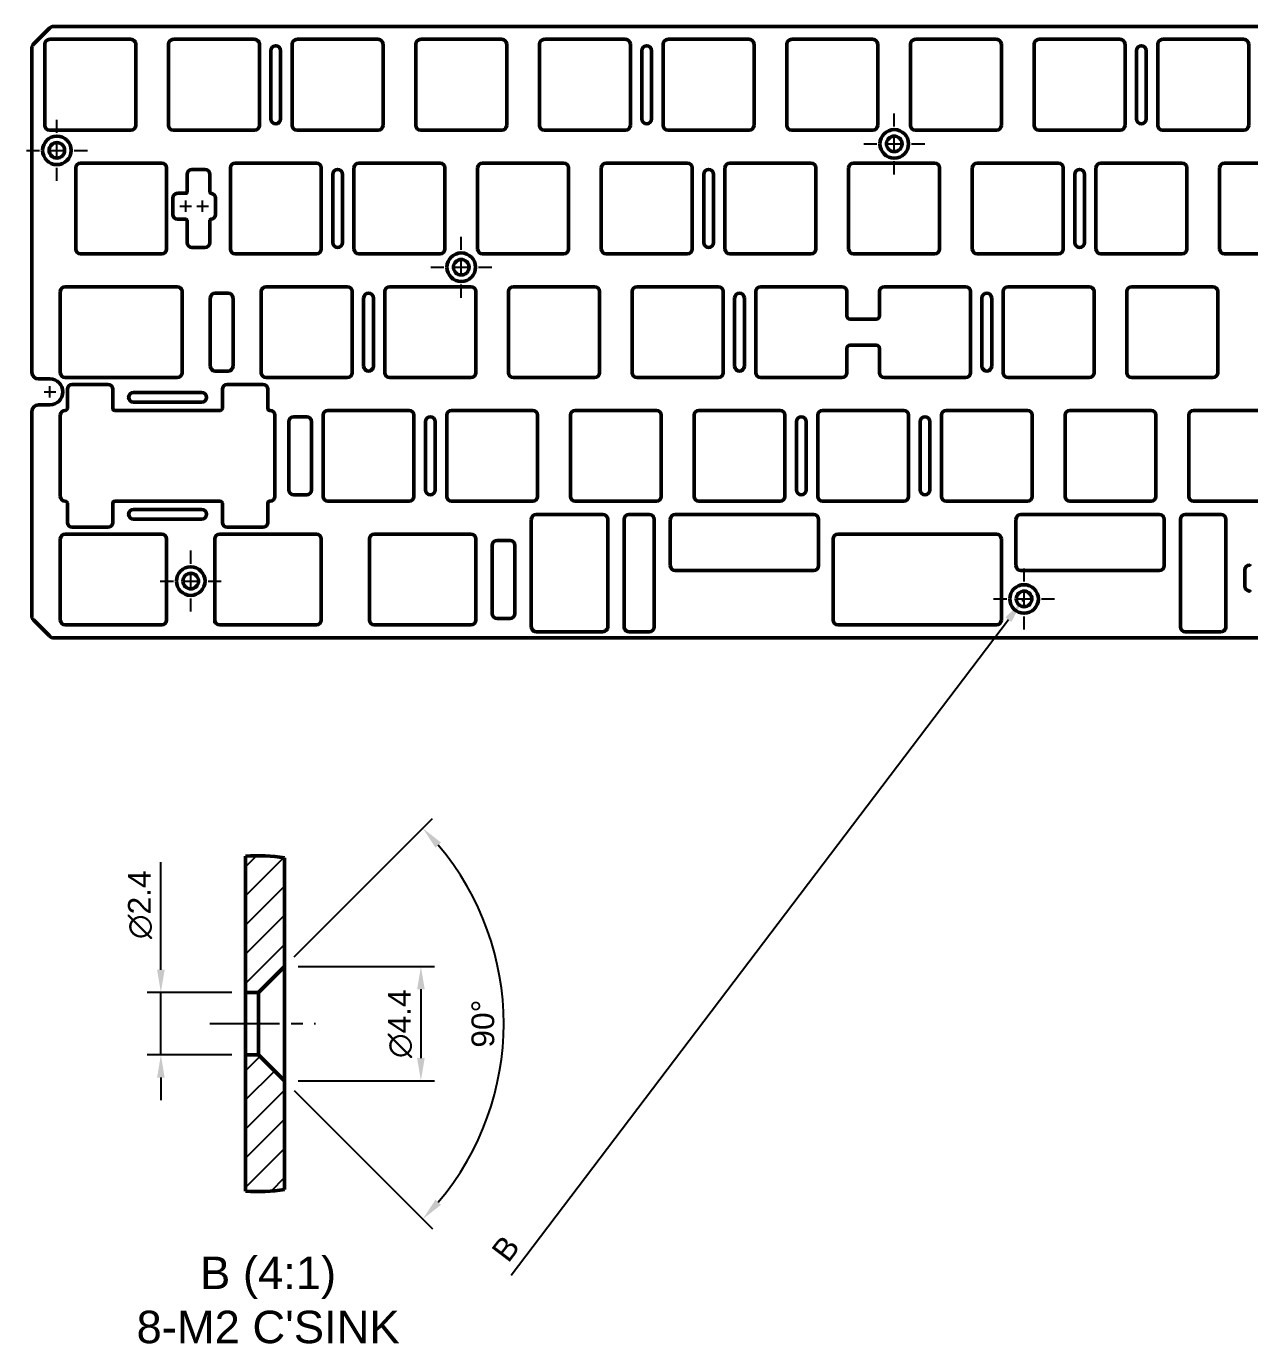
# Model space of a CAD drawing. Header units: millimetres. Extents: x 85 to 372, y 17 to 220.
# Drawn here: x 85 to 273.5, y 17.2 to 220.1 of the extents above; entities that cross this region are included whole.
import ezdxf

# ---------------------------------------------------------------- set-up
doc = ezdxf.new("R2010")
doc.units = ezdxf.units.MM
doc.header["$LTSCALE"] = 0.75
doc.linetypes.add('CENTER2', pattern=[28.575, 19.05, -3.175, 3.175, -3.175])
for name, color, linetype, lineweight in [('FD_Dimensions', 7, 'Continuous', 25), ('Hatching', 7, 'Continuous', 25), ('Smart Centers', 7, 'CENTER2', 25), ('View Labels', 7, 'Continuous', 25), ('Visible', 7, 'Continuous', 50)]:
    doc.layers.add(name, color=color, linetype=linetype, lineweight=lineweight)
doc.styles.get("Standard").update_dxf_attribs({"font": ''})
doc.styles.get('Standard').set_extended_font_data('Arial')
doc.dimstyles.new('Dim-ISO-25', dxfattribs={"dimtxt": 3.5, "dimasz": 3.5, "dimexe": 2.1, "dimexo": 2.1, "dimgap": 1.4, "dimtad": 1, "dimdsep": 46, "dimtxsty": 'Standard', "dimcen": 0, "dimazin": 2, "dimtp": 0.1, "dimtm": 0.1, "dimtfac": 0.714286, "dimtmove": 0, "dimatfit": 3, "dimfxl": 1, "dimarcsym": 0})

# ---------------------------------------------------------------- blocks, each defined once
blk = doc.blocks.new('*U10')
at = {"layer": 'Smart Centers', "color": 0, "ltscale": 0.75, "transparency": 16777216}
for p, q in [((0, 2.68), (0, 4.7)), ((-4.7, 0), (-2.68, 0)), ((2.68, 0), (4.7, 0)), ((0, -4.7), (0, -2.68))]:
    blk.add_line(p, q, dxfattribs=at)
at = {"layer": 'Smart Centers', "color": 0, "linetype": 'Continuous', "ltscale": 0.75, "transparency": 16777216}
for p, q in [((-0.89, 0), (0.89, 0)), ((0, -0.89), (0, 0.89))]:
    blk.add_line(p, q, dxfattribs=at)
blk = doc.blocks.new('*U11')
at = {"layer": 'Smart Centers', "color": 0, "ltscale": 0.75, "transparency": 16777216}
for p, q in [((0, 2.68), (0, 4.7)), ((-4.7, 0), (-2.68, 0)), ((2.68, 0), (4.7, 0)), ((0, -4.7), (0, -2.68))]:
    blk.add_line(p, q, dxfattribs=at)
at = {"layer": 'Smart Centers', "color": 0, "linetype": 'Continuous', "ltscale": 0.75, "transparency": 16777216}
for p, q in [((-0.89, 0), (0.89, 0)), ((0, -0.89), (0, 0.89))]:
    blk.add_line(p, q, dxfattribs=at)
blk = doc.blocks.new('*U12')
at = {"layer": 'Smart Centers', "color": 0, "ltscale": 0.75, "transparency": 16777216}
for p, q in [((0, 2.68), (0, 4.7)), ((-4.7, 0), (-2.68, 0)), ((2.68, 0), (4.7, 0)), ((0, -4.7), (0, -2.68))]:
    blk.add_line(p, q, dxfattribs=at)
at = {"layer": 'Smart Centers', "color": 0, "linetype": 'Continuous', "ltscale": 0.75, "transparency": 16777216}
for p, q in [((-0.89, 0), (0.89, 0)), ((0, -0.89), (0, 0.89))]:
    blk.add_line(p, q, dxfattribs=at)
blk = doc.blocks.new('*U13')
at = {"layer": 'Smart Centers', "color": 0, "ltscale": 0.75, "transparency": 16777216}
for p, q in [((0, 2.68), (0, 4.7)), ((-4.7, 0), (-2.68, 0)), ((2.68, 0), (4.7, 0)), ((0, -4.7), (0, -2.68))]:
    blk.add_line(p, q, dxfattribs=at)
at = {"layer": 'Smart Centers', "color": 0, "linetype": 'Continuous', "ltscale": 0.75, "transparency": 16777216}
for p, q in [((-0.89, 0), (0.89, 0)), ((0, -0.89), (0, 0.89))]:
    blk.add_line(p, q, dxfattribs=at)
blk = doc.blocks.new('*U14')
at = {"layer": 'Smart Centers', "color": 0, "ltscale": 0.75, "transparency": 16777216}
for p, q in [((0, 2.68), (0, 4.7)), ((-4.7, 0), (-2.68, 0)), ((2.68, 0), (4.7, 0)), ((0, -4.7), (0, -2.68))]:
    blk.add_line(p, q, dxfattribs=at)
at = {"layer": 'Smart Centers', "color": 0, "linetype": 'Continuous', "ltscale": 0.75, "transparency": 16777216}
for p, q in [((-0.89, 0), (0.89, 0)), ((0, -0.89), (0, 0.89))]:
    blk.add_line(p, q, dxfattribs=at)
blk = doc.blocks.new('*U15')
at = {"layer": 'Smart Centers', "color": 0, "ltscale": 0.75, "transparency": 16777216}
blk.add_line((-9.5, 0), (6.74, 0), dxfattribs=at)
blk = doc.blocks.new('*D16')
at = {"layer": 'Defpoints', "color": 0, "transparency": 16777216}
for p in [(105.74, 71.25), (118.8, 71.25), (118.8, 61.65)]:
    blk.add_point(p, dxfattribs=at)
at = {"layer": 'FD_Dimensions', "color": 0, "lineweight": -2, "transparency": 16777216}
for p, q in [((105.74, 74.75), (105.74, 91.32)), ((116.7, 71.25), (103.64, 71.25)), ((105.74, 61.65), (105.74, 71.25)), ((116.7, 61.65), (103.64, 61.65)), ((105.74, 58.15), (105.74, 54.65))]:
    blk.add_line(p, q, dxfattribs=at)
at = {"layer": 'FD_Dimensions', "color": 0, "transparency": 16777216}
for points in [[(105.16, 74.75), (106.33, 74.75), (105.74, 71.25)], [(105.16, 58.15), (106.33, 58.15), (105.74, 61.65)]]:
    blk.add_solid(points, dxfattribs=at)
at = {"layer": 'FD_Dimensions', "color": 0, "transparency": 16777216, "insert": (102.55, 84.78), "char_height": 3.5, "attachment_point": 5, "rotation": 90}
blk.add_mtext('∅2.4', dxfattribs=at)
blk = doc.blocks.new('*D17')
at = {"layer": 'Defpoints', "color": 0, "transparency": 16777216}
for p in [(124.8, 75.25), (124.8, 57.65), (145.8, 57.65)]:
    blk.add_point(p, dxfattribs=at)
at = {"layer": 'FD_Dimensions', "color": 0, "lineweight": -2, "transparency": 16777216}
for p, q in [((126.9, 75.25), (147.9, 75.25)), ((145.8, 71.75), (145.8, 61.15)), ((126.9, 57.65), (147.9, 57.65))]:
    blk.add_line(p, q, dxfattribs=at)
at = {"layer": 'FD_Dimensions', "color": 0, "transparency": 16777216}
for points in [[(145.22, 71.75), (146.39, 71.75), (145.8, 75.25)], [(145.22, 61.15), (146.39, 61.15), (145.8, 57.65)]]:
    blk.add_solid(points, dxfattribs=at)
at = {"layer": 'FD_Dimensions', "color": 0, "transparency": 16777216, "insert": (142.61, 66.45), "char_height": 3.5, "attachment_point": 5, "rotation": 90}
blk.add_mtext('∅4.4', dxfattribs=at)
blk = doc.blocks.new('*D18')
at = {"layer": 'Defpoints', "color": 0, "transparency": 16777216}
for p in [(124.8, 75.25), (120.8, 71.25), (120.8, 61.65), (124.8, 57.65), (157.11, 55.44)]:
    blk.add_point(p, dxfattribs=at)
at = {"layer": 'FD_Dimensions', "color": 0, "lineweight": -2, "transparency": 16777216}
for p, q in [((126.29, 76.74), (147.58, 98.03)), ((126.29, 56.17), (147.58, 34.87))]:
    blk.add_line(p, q, dxfattribs=at)
blk.add_arc((116, 66.45), 42.56, 319.7135, 40.2865, dxfattribs=at)
at = {"layer": 'FD_Dimensions', "color": 0, "transparency": 16777216}
for points in [[(148.04, 93.57), (148.9, 94.36), (146.1, 96.54)], [(148.9, 38.54), (148.04, 39.33), (146.1, 36.36)]]:
    blk.add_solid(points, dxfattribs=at)
at = {"layer": 'FD_Dimensions', "color": 0, "transparency": 16777216, "insert": (155.37, 66.45), "char_height": 3.5, "attachment_point": 5, "rotation": 90}
blk.add_mtext('90°', dxfattribs=at)
blk = doc.blocks.new('*D19')
at = {"layer": 'Defpoints', "color": 0, "transparency": 16777216}
for p in [(238.42, 131.47), (238.72, 131.87)]:
    blk.add_point(p, dxfattribs=at)
at = {"layer": 'FD_Dimensions', "color": 0, "lineweight": -2, "transparency": 16777216}
for p, q in [((238.72, 131.87), (238.42, 131.47)), ((159.71, 27.73), (236.3, 128.68))]:
    blk.add_line(p, q, dxfattribs=at)
at = {"layer": 'FD_Dimensions', "color": 0, "transparency": 16777216}
blk.add_solid([(235.84, 129.04), (236.77, 128.33), (238.42, 131.47)], dxfattribs=at)
at = {"layer": 'FD_Dimensions', "color": 0, "transparency": 16777216, "insert": (158.85, 31.81), "char_height": 3.5, "attachment_point": 5, "rotation": 52.8127}
blk.add_mtext('B', dxfattribs=at)
blk = doc.blocks.new('*U24')
at = {"layer": 'Smart Centers', "color": 0, "linetype": 'Continuous', "ltscale": 0.75, "transparency": 16777216}
for p, q in [((-0.89, 0), (0.89, 0)), ((0, -0.89), (0, 0.89))]:
    blk.add_line(p, q, dxfattribs=at)
blk = doc.blocks.new('*U27')
at = {"layer": 'Smart Centers', "color": 0, "linetype": 'Continuous', "ltscale": 0.75, "transparency": 16777216}
for p, q in [((-0.89, 0), (0.89, 0)), ((0, -0.89), (0, 0.89))]:
    blk.add_line(p, q, dxfattribs=at)
blk = doc.blocks.new('*U28')
at = {"layer": 'Smart Centers', "color": 0, "linetype": 'Continuous', "ltscale": 0.75, "transparency": 16777216}
for p, q in [((-0.89, 0), (0.89, 0)), ((0, -0.89), (0, 0.89))]:
    blk.add_line(p, q, dxfattribs=at)

msp = doc.modelspace()

# ---------------------------------------------------------------- hatches: boundary and pattern name
at = {"layer": 'Hatching'}
h = msp.add_hatch(dxfattribs=at)
h.set_pattern_fill('ANSI31', color=256, style=0)
h.set_pattern_definition([(45, (38.1588, -12.4726), (-2.245064, 2.245064), [])])
edge = h.paths.add_edge_path(flags=0)
edge.add_line((118.803, 71.251), (120.803, 71.251))
edge.add_line((120.803, 71.251), (124.803, 75.251))
edge.add_line((124.803, 75.251), (124.803, 92.006))
edge.add_ellipse((120.803, 66.451), major_axis=(2, -25.788), ratio=1, start_angle=166.66906, end_angle=180)
edge.add_line((118.803, 92.24), (118.803, 71.251))
edge = h.paths.add_edge_path(flags=0)
edge.add_line((120.803, 61.651), (118.803, 61.651))
edge.add_line((118.803, 61.651), (118.803, 40.663))
edge.add_ellipse((120.803, 66.451), major_axis=(-4, 25.554), ratio=1, start_angle=166.66906, end_angle=180)
edge.add_line((124.803, 40.897), (124.803, 57.651))
edge.add_line((124.803, 57.651), (120.803, 61.651))

# ---------------------------------------------------------------- linework, layer by layer
at = {"layer": 'Visible'}
for p, q in [((88.578, 219.778, 0.75), (86.163, 217.364, 0.75)), ((367.156, 220.071, 0.75), (89.285, 220.071, 0.75)), ((87.871, 204.821, 0.75), (87.871, 217.321, 0.75)), ((88.621, 218.071, 0.75), (101.121, 218.071, 0.75)), ((101.871, 217.321, 0.75), (101.871, 204.821, 0.75)), ((106.921, 204.821, 0.75), (106.921, 217.321, 0.75)), ((107.671, 218.071, 0.75), (120.171, 218.071, 0.75)), ((120.921, 217.321, 0.75), (120.921, 204.821, 0.75)), ((125.971, 204.821, 0.75), (125.971, 217.321, 0.75)), ((126.721, 218.071, 0.75), (139.221, 218.071, 0.75)), ((139.971, 217.321, 0.75), (139.971, 204.821, 0.75)), ((145.021, 204.821, 0.75), (145.021, 217.321, 0.75)), ((145.771, 218.071, 0.75), (158.271, 218.071, 0.75)), ((159.021, 217.321, 0.75), (159.021, 204.821, 0.75)), ((164.071, 204.821, 0.75), (164.071, 217.321, 0.75)), ((164.821, 218.071, 0.75), (177.321, 218.071, 0.75)), ((178.071, 217.321, 0.75), (178.071, 204.821, 0.75)), ((183.121, 204.821, 0.75), (183.121, 217.321, 0.75)), ((183.871, 218.071, 0.75), (196.371, 218.071, 0.75)), ((197.121, 217.321, 0.75), (197.121, 204.821, 0.75)), ((202.171, 204.821, 0.75), (202.171, 217.321, 0.75)), ((202.921, 218.071, 0.75), (215.421, 218.071, 0.75)), ((216.171, 217.321, 0.75), (216.171, 204.821, 0.75)), ((221.221, 204.821, 0.75), (221.221, 217.321, 0.75)), ((221.971, 218.071, 0.75), (234.471, 218.071, 0.75)), ((235.221, 217.321, 0.75), (235.221, 204.821, 0.75)), ((240.271, 204.821, 0.75), (240.271, 217.321, 0.75)), ((241.021, 218.071, 0.75), (253.521, 218.071, 0.75)), ((254.271, 217.321, 0.75), (254.271, 204.821, 0.75)), ((259.321, 204.821, 0.75), (259.321, 217.321, 0.75)), ((260.071, 218.071, 0.75), (272.571, 218.071, 0.75)), ((273.321, 217.321, 0.75), (273.321, 204.821, 0.75)), ((85.871, 216.657, 0.75), (85.871, 166.77, 0.75)), ((122.696, 205.821, 0.75), (122.696, 216.321, 0.75)), ((124.196, 216.321, 0.75), (124.196, 205.821, 0.75)), ((179.846, 205.821, 0.75), (179.846, 216.321, 0.75)), ((181.346, 216.321, 0.75), (181.346, 205.821, 0.75)), ((256.046, 205.821, 0.75), (256.046, 216.321, 0.75)), ((257.546, 216.321, 0.75), (257.546, 205.821, 0.75)), ((101.121, 204.071, 0.75), (88.621, 204.071, 0.75)), ((120.171, 204.071, 0.75), (107.671, 204.071, 0.75)), ((139.221, 204.071, 0.75), (126.721, 204.071, 0.75)), ((158.271, 204.071, 0.75), (145.771, 204.071, 0.75)), ((177.321, 204.071, 0.75), (164.821, 204.071, 0.75)), ((196.371, 204.071, 0.75), (183.871, 204.071, 0.75)), ((215.421, 204.071, 0.75), (202.921, 204.071, 0.75)), ((234.471, 204.071, 0.75), (221.971, 204.071, 0.75)), ((253.521, 204.071, 0.75), (241.021, 204.071, 0.75)), ((272.571, 204.071, 0.75), (260.071, 204.071, 0.75)), ((93.383, 199.021, 0.75), (105.883, 199.021, 0.75)), ((117.196, 199.021, 0.75), (129.696, 199.021, 0.75)), ((136.246, 199.021, 0.75), (148.746, 199.021, 0.75)), ((155.296, 199.021, 0.75), (167.796, 199.021, 0.75)), ((174.346, 199.021, 0.75), (186.846, 199.021, 0.75)), ((193.396, 199.021, 0.75), (205.896, 199.021, 0.75)), ((212.446, 199.021, 0.75), (224.946, 199.021, 0.75)), ((231.496, 199.021, 0.75), (243.996, 199.021, 0.75)), ((250.546, 199.021, 0.75), (263.046, 199.021, 0.75)), ((269.596, 199.021, 0.75), (282.096, 199.021, 0.75)), ((92.633, 185.771, 0.75), (92.633, 198.271, 0.75)), ((106.633, 198.271, 0.75), (106.633, 185.771, 0.75)), ((109.789, 194.484, 0.75), (109.789, 197.271, 0.75)), ((110.539, 198.021, 0.75), (112.539, 198.021, 0.75)), ((113.289, 197.271, 0.75), (113.289, 194.484, 0.75)), ((116.446, 185.771, 0.75), (116.446, 198.271, 0.75)), ((130.446, 198.271, 0.75), (130.446, 185.771, 0.75)), ((132.221, 186.771, 0.75), (132.221, 197.271, 0.75)), ((133.721, 197.271, 0.75), (133.721, 186.771, 0.75)), ((135.496, 185.771, 0.75), (135.496, 198.271, 0.75)), ((149.496, 198.271, 0.75), (149.496, 185.771, 0.75)), ((154.546, 185.771, 0.75), (154.546, 198.271, 0.75)), ((168.546, 198.271, 0.75), (168.546, 185.771, 0.75)), ((173.596, 185.771, 0.75), (173.596, 198.271, 0.75)), ((187.596, 198.271, 0.75), (187.596, 185.771, 0.75)), ((189.371, 186.771, 0.75), (189.371, 197.271, 0.75)), ((190.871, 197.271, 0.75), (190.871, 186.771, 0.75)), ((192.646, 185.771, 0.75), (192.646, 198.271, 0.75)), ((206.646, 198.271, 0.75), (206.646, 185.771, 0.75)), ((211.696, 185.771, 0.75), (211.696, 198.271, 0.75)), ((225.696, 198.271, 0.75), (225.696, 185.771, 0.75)), ((230.746, 185.771, 0.75), (230.746, 198.271, 0.75)), ((244.746, 198.271, 0.75), (244.746, 185.771, 0.75)), ((246.521, 186.771, 0.75), (246.521, 197.271, 0.75)), ((248.021, 197.271, 0.75), (248.021, 186.771, 0.75)), ((249.796, 185.771, 0.75), (249.796, 198.271, 0.75)), ((263.796, 198.271, 0.75), (263.796, 185.771, 0.75)), ((268.846, 185.771, 0.75), (268.846, 198.271, 0.75)), ((107.569, 191.102, 0.75), (107.565, 193.6, 0.75)), ((108.315, 194.35, 0.75), (109.66, 194.356, 0.75)), ((114.168, 193.606, 0.75), (114.172, 191.107, 0.75)), ((108.319, 190.352, 0.75), (109.661, 190.352, 0.75)), ((109.789, 186.771, 0.75), (109.789, 190.223, 0.75)), ((113.289, 186.771, 0.75), (113.293, 190.229, 0.75)), ((105.883, 185.021, 0.75), (93.383, 185.021, 0.75)), ((112.539, 186.021, 0.75), (110.539, 186.021, 0.75)), ((129.696, 185.021, 0.75), (117.196, 185.021, 0.75)), ((148.746, 185.021, 0.75), (136.246, 185.021, 0.75)), ((167.796, 185.021, 0.75), (155.296, 185.021, 0.75)), ((186.846, 185.021, 0.75), (174.346, 185.021, 0.75)), ((205.896, 185.021, 0.75), (193.396, 185.021, 0.75)), ((224.946, 185.021, 0.75), (212.446, 185.021, 0.75)), ((243.996, 185.021, 0.75), (231.496, 185.021, 0.75)), ((263.046, 185.021, 0.75), (250.546, 185.021, 0.75)), ((282.096, 185.021, 0.75), (269.596, 185.021, 0.75)), ((90.252, 166.721, 0.75), (90.252, 179.221, 0.75)), ((91.002, 179.971, 0.75), (108.264, 179.971, 0.75)), ((109.014, 179.221, 0.75), (109.014, 166.721, 0.75)), ((114.111, 178.971, 0.75), (116.111, 178.971, 0.75)), ((121.208, 166.721, 0.75), (121.208, 179.221, 0.75)), ((121.958, 179.971, 0.75), (134.458, 179.971, 0.75)), ((135.208, 179.221, 0.75), (135.208, 166.721, 0.75)), ((140.258, 166.721, 0.75), (140.258, 179.221, 0.75)), ((141.008, 179.971, 0.75), (153.508, 179.971, 0.75)), ((154.258, 179.221, 0.75), (154.258, 166.721, 0.75)), ((159.308, 166.721, 0.75), (159.308, 179.221, 0.75)), ((160.058, 179.971, 0.75), (172.558, 179.971, 0.75)), ((173.308, 179.221, 0.75), (173.308, 166.721, 0.75)), ((178.358, 166.721, 0.75), (178.358, 179.221, 0.75)), ((179.108, 179.971, 0.75), (191.608, 179.971, 0.75)), ((192.358, 179.221, 0.75), (192.358, 166.721, 0.75)), ((197.408, 166.721, 0.75), (197.408, 179.221, 0.75)), ((198.158, 179.971, 0.75), (210.658, 179.971, 0.75)), ((211.408, 179.221, 0.75), (211.408, 175.47, 0.75)), ((216.458, 175.47, 0.75), (216.458, 179.221, 0.75)), ((217.208, 179.971, 0.75), (229.708, 179.971, 0.75)), ((230.458, 179.221, 0.75), (230.458, 166.721, 0.75)), ((235.508, 166.721, 0.75), (235.508, 179.221, 0.75)), ((236.258, 179.971, 0.75), (248.758, 179.971, 0.75)), ((249.508, 179.221, 0.75), (249.508, 166.721, 0.75)), ((254.558, 166.721, 0.75), (254.558, 179.221, 0.75)), ((255.308, 179.971, 0.75), (267.808, 179.971, 0.75)), ((268.558, 179.221, 0.75), (268.558, 166.721, 0.75)), ((113.361, 167.721, 0.75), (113.361, 178.221, 0.75)), ((116.861, 178.221, 0.75), (116.861, 167.721, 0.75)), ((136.983, 167.721, 0.75), (136.983, 178.221, 0.75)), ((138.483, 178.221, 0.75), (138.483, 167.721, 0.75)), ((194.133, 167.721, 0.75), (194.133, 178.221, 0.75)), ((195.633, 178.221, 0.75), (195.633, 167.721, 0.75)), ((232.233, 167.721, 0.75), (232.233, 178.221, 0.75)), ((233.733, 178.221, 0.75), (233.733, 167.721, 0.75)), ((211.908, 174.97, 0.75), (215.958, 174.97, 0.75)), ((211.408, 170.47, 0.75), (211.408, 166.721, 0.75)), ((215.958, 170.97, 0.75), (211.908, 170.97, 0.75)), ((216.458, 166.721, 0.75), (216.458, 170.47, 0.75)), ((116.111, 166.971, 0.75), (114.111, 166.971, 0.75)), ((86.871, 165.77, 0.75), (88.649, 165.77, 0.75)), ((108.264, 165.971, 0.75), (91.002, 165.971, 0.75)), ((92.089, 164.921, 0.75), (97.589, 164.921, 0.75)), ((115.965, 164.921, 0.75), (121.465, 164.921, 0.75)), ((134.458, 165.971, 0.75), (121.958, 165.971, 0.75)), ((153.508, 165.971, 0.75), (141.008, 165.971, 0.75)), ((172.558, 165.971, 0.75), (160.058, 165.971, 0.75)), ((191.608, 165.971, 0.75), (179.108, 165.971, 0.75)), ((210.658, 165.971, 0.75), (198.158, 165.971, 0.75)), ((229.708, 165.971, 0.75), (217.208, 165.971, 0.75)), ((248.758, 165.971, 0.75), (236.258, 165.971, 0.75)), ((267.808, 165.971, 0.75), (255.308, 165.971, 0.75)), ((91.339, 161.221, 0.75), (91.339, 164.171, 0.75)), ((98.339, 164.171, 0.75), (98.339, 161.221, 0.75)), ((101.527, 163.671, 0.75), (112.027, 163.671, 0.75)), ((115.215, 161.221, 0.75), (115.215, 164.171, 0.75)), ((122.215, 164.171, 0.75), (122.215, 161.221, 0.75)), ((85.871, 160.77, 0.75), (85.871, 129.285, 0.75)), ((88.649, 161.77, 0.75), (86.871, 161.77, 0.75)), ((91.002, 160.921, 0.75), (91.039, 160.921, 0.75)), ((98.639, 160.921, 0.75), (114.915, 160.921, 0.75)), ((112.027, 162.171, 0.75), (101.527, 162.171, 0.75)), ((131.483, 160.921, 0.75), (143.983, 160.921, 0.75)), ((150.533, 160.921, 0.75), (163.033, 160.921, 0.75)), ((169.583, 160.921, 0.75), (182.083, 160.921, 0.75)), ((188.633, 160.921, 0.75), (201.133, 160.921, 0.75)), ((207.683, 160.921, 0.75), (220.183, 160.921, 0.75)), ((226.733, 160.921, 0.75), (239.233, 160.921, 0.75)), ((245.783, 160.921, 0.75), (258.283, 160.921, 0.75)), ((264.833, 160.921, 0.75), (277.333, 160.921, 0.75)), ((90.252, 147.671, 0.75), (90.252, 160.171, 0.75)), ((123.302, 160.171, 0.75), (123.302, 147.671, 0.75)), ((125.458, 148.671, 0.75), (125.458, 159.171, 0.75)), ((126.208, 159.921, 0.75), (128.208, 159.921, 0.75)), ((128.958, 159.171, 0.75), (128.958, 148.671, 0.75)), ((130.733, 147.671, 0.75), (130.733, 160.171, 0.75)), ((144.733, 160.171, 0.75), (144.733, 147.671, 0.75)), ((146.508, 148.671, 0.75), (146.508, 159.171, 0.75)), ((148.008, 159.171, 0.75), (148.008, 148.671, 0.75)), ((149.783, 147.671, 0.75), (149.783, 160.171, 0.75)), ((163.783, 160.171, 0.75), (163.783, 147.671, 0.75)), ((168.833, 147.671, 0.75), (168.833, 160.171, 0.75)), ((182.833, 160.171, 0.75), (182.833, 147.671, 0.75)), ((187.883, 147.671, 0.75), (187.883, 160.171, 0.75)), ((201.883, 160.171, 0.75), (201.883, 147.671, 0.75)), ((203.658, 148.671, 0.75), (203.658, 159.171, 0.75)), ((205.158, 159.171, 0.75), (205.158, 148.671, 0.75)), ((206.933, 147.671, 0.75), (206.933, 160.171, 0.75)), ((220.933, 160.171, 0.75), (220.933, 147.671, 0.75)), ((222.708, 148.671, 0.75), (222.708, 159.171, 0.75)), ((224.208, 159.171, 0.75), (224.208, 148.671, 0.75)), ((225.983, 147.671, 0.75), (225.983, 160.171, 0.75)), ((239.983, 160.171, 0.75), (239.983, 147.671, 0.75)), ((245.033, 147.671, 0.75), (245.033, 160.171, 0.75)), ((259.033, 160.171, 0.75), (259.033, 147.671, 0.75)), ((264.083, 147.671, 0.75), (264.083, 160.171, 0.75)), ((91.039, 146.921, 0.75), (91.002, 146.921, 0.75)), ((91.339, 143.671, 0.75), (91.339, 146.621, 0.75)), ((98.339, 146.621, 0.75), (98.339, 143.671, 0.75)), ((114.915, 146.921, 0.75), (98.639, 146.921, 0.75)), ((115.215, 143.671, 0.75), (115.215, 146.621, 0.75)), ((122.215, 146.621, 0.75), (122.215, 143.671, 0.75)), ((128.208, 147.921, 0.75), (126.208, 147.921, 0.75)), ((143.983, 146.921, 0.75), (131.483, 146.921, 0.75)), ((163.033, 146.921, 0.75), (150.533, 146.921, 0.75)), ((182.083, 146.921, 0.75), (169.583, 146.921, 0.75)), ((201.133, 146.921, 0.75), (188.633, 146.921, 0.75)), ((220.183, 146.921, 0.75), (207.683, 146.921, 0.75)), ((239.233, 146.921, 0.75), (226.733, 146.921, 0.75)), ((258.283, 146.921, 0.75), (245.783, 146.921, 0.75)), ((277.333, 146.921, 0.75), (264.833, 146.921, 0.75)), ((101.527, 145.671, 0.75), (112.027, 145.671, 0.75)), ((112.027, 144.171, 0.75), (101.527, 144.171, 0.75)), ((162.814, 127.572, 0.75), (162.814, 144.121, 0.75)), ((163.564, 144.871, 0.75), (173.833, 144.871, 0.75)), ((174.583, 127.572, 0.75), (174.583, 144.121, 0.75)), ((177.102, 127.572, 0.75), (177.102, 144.121, 0.75)), ((180.977, 144.871, 0.75), (177.852, 144.871, 0.75)), ((181.727, 127.572, 0.75), (181.727, 144.121, 0.75)), ((184.227, 136.999, 0.75), (184.227, 144.121, 0.75)), ((184.977, 144.871, 0.75), (206.314, 144.871, 0.75)), ((207.064, 144.121, 0.75), (207.064, 136.999, 0.75)), ((237.471, 136.999, 0.75), (237.471, 144.121, 0.75)), ((238.221, 144.871, 0.75), (259.558, 144.871, 0.75)), ((260.308, 144.121, 0.75), (260.308, 136.999, 0.75)), ((262.808, 127.572, 0.75), (262.808, 144.121, 0.75)), ((263.558, 144.871, 0.75), (269.064, 144.871, 0.75)), ((269.814, 127.572, 0.75), (269.814, 144.121, 0.75)), ((97.589, 142.921, 0.75), (92.089, 142.921, 0.75)), ((121.465, 142.921, 0.75), (115.965, 142.921, 0.75)), ((90.252, 128.621, 0.75), (90.252, 141.121, 0.75)), ((91.002, 141.871, 0.75), (105.883, 141.871, 0.75)), ((106.633, 141.121, 0.75), (106.633, 128.621, 0.75)), ((114.064, 128.121, 0.75), (114.064, 141.121, 0.75)), ((114.814, 141.871, 0.75), (129.696, 141.871, 0.75)), ((130.446, 141.121, 0.75), (130.446, 128.621, 0.75)), ((137.877, 128.621, 0.75), (137.877, 141.121, 0.75)), ((138.627, 141.871, 0.75), (153.508, 141.871, 0.75)), ((154.258, 141.121, 0.75), (154.258, 128.621, 0.75)), ((156.786, 129.621, 0.75), (156.786, 140.121, 0.75)), ((157.536, 140.871, 0.75), (159.536, 140.871, 0.75)), ((160.286, 140.121, 0.75), (160.286, 129.621, 0.75)), ((209.314, 128.621, 0.75), (209.314, 141.121, 0.75)), ((210.064, 141.871, 0.75), (234.471, 141.871, 0.75)), ((235.221, 141.121, 0.75), (235.221, 128.621, 0.75)), ((206.314, 136.249, 0.75), (184.977, 136.249, 0.75)), ((259.558, 136.249, 0.75), (238.221, 136.249, 0.75)), ((272.723, 133.841, 0.75), (272.719, 136.34, 0.75)), ((86.163, 128.578, 0.75), (88.578, 126.164, 0.75)), ((105.883, 127.871, 0.75), (91.002, 127.871, 0.75)), ((129.696, 127.871, 0.75), (114.814, 127.871, 0.75)), ((153.508, 127.871, 0.75), (138.627, 127.871, 0.75)), ((159.536, 128.871, 0.75), (157.536, 128.871, 0.75)), ((234.471, 127.871, 0.75), (210.064, 127.871, 0.75)), ((367.156, 125.871, 0.75), (89.285, 125.871, 0.75)), ((173.833, 126.827, 0.75), (163.565, 126.822, 0.75)), ((177.852, 126.822, 0.75), (180.977, 126.823, 0.75)), ((269.064, 126.821, 0.75), (263.558, 126.822, 0.75))]:
    msp.add_line(p, q, dxfattribs=at)
at = {"layer": 'Visible', "extrusion": (1, -2.22045e-16, 0)}
for p, q in [((118.803, 92.24), (118.803, 71.251)), ((124.803, 75.251), (124.803, 92.006)), ((120.803, 71.251), (124.803, 75.251)), ((124.803, 75.251), (124.803, 57.651)), ((118.803, 71.251), (120.803, 71.251)), ((118.803, 61.651), (118.803, 71.251)), ((120.803, 71.251), (120.803, 61.651)), ((120.803, 61.651), (118.803, 61.651)), ((118.803, 61.651), (118.803, 40.663)), ((124.803, 57.651), (120.803, 61.651)), ((124.803, 40.897), (124.803, 57.651))]:
    msp.add_line(p, q, dxfattribs=at)
at = {"layer": 'Visible', "extrusion": (0, 0, -1)}
for centre, radius in [((-89.721, 200.97, -0.75), 2.2), ((-218.721, 201.97, -0.75), 2.2), ((-218.721, 201.97, -0.75), 1.2), ((-89.721, 200.97, -0.75), 1.2), ((-152.021, 182.97, -0.75), 2.2), ((-152.021, 182.97, -0.75), 1.2), ((-110.349, 134.62, -0.75), 2.2), ((-110.349, 134.62, -0.75), 1.2), ((-238.721, 131.87, -0.75), 2.2), ((-238.721, 131.87, -0.75), 1.2)]:
    msp.add_circle(centre, radius, dxfattribs=at)
for centre, radius, start, end in [((-89.285, 219.071, -0.75), 1, 45, 90), ((-86.871, 216.657, -0.75), 1, 0, 45), ((-86.871, 166.77, -0.75), 1, 270, 0), ((-88.649, 163.77, -0.75), 2, 90, 270), ((-86.871, 160.77, -0.75), 1, 0, 90), ((-91.039, 161.221, -0.75), 0.3, 180, 270), ((-98.639, 161.221, -0.75), 0.3, 270, 0), ((-114.915, 161.221, -0.75), 0.3, 180, 270), ((-122.515, 161.221, -0.75), 0.3, 270, 0), ((-91.039, 146.621, -0.75), 0.3, 90, 180), ((-98.639, 146.621, -0.75), 0.3, 0, 90), ((-114.915, 146.621, -0.75), 0.3, 90, 180), ((-122.515, 146.621, -0.75), 0.3, 0, 90), ((-86.871, 129.285, -0.75), 1, 315, 0), ((-89.285, 126.871, -0.75), 1, 270, 315)]:
    msp.add_arc(centre, radius, start, end, dxfattribs=at)
at = {"layer": 'Visible'}
for centre, radius, start, end in [((88.621, 217.321, 0.75), 0.75, 90, 180), ((101.121, 217.321, 0.75), 0.75, 0, 90), ((107.671, 217.321, 0.75), 0.75, 90, 180), ((120.171, 217.321, 0.75), 0.75, 0, 90), ((126.721, 217.321, 0.75), 0.75, 90, 180), ((139.221, 217.321, 0.75), 0.75, 0, 90), ((145.771, 217.321, 0.75), 0.75, 90, 180), ((158.271, 217.321, 0.75), 0.75, 0, 90), ((164.821, 217.321, 0.75), 0.75, 90, 180), ((177.321, 217.321, 0.75), 0.75, 0, 90), ((183.871, 217.321, 0.75), 0.75, 90, 180), ((196.371, 217.321, 0.75), 0.75, 0, 90), ((202.921, 217.321, 0.75), 0.75, 90, 180), ((215.421, 217.321, 0.75), 0.75, 0, 90), ((221.971, 217.321, 0.75), 0.75, 90, 180), ((234.471, 217.321, 0.75), 0.75, 0, 90), ((241.021, 217.321, 0.75), 0.75, 90, 180), ((253.521, 217.321, 0.75), 0.75, 0, 90), ((260.071, 217.321, 0.75), 0.75, 90, 180), ((272.571, 217.321, 0.75), 0.75, 0, 90), ((123.446, 216.321, 0.75), 0.75, 0, 180), ((180.596, 216.321, 0.75), 0.75, 0, 180), ((256.796, 216.321, 0.75), 0.75, 0, 180), ((123.446, 205.821, 0.75), 0.75, 180, 0), ((180.596, 205.821, 0.75), 0.75, 180, 0), ((256.796, 205.821, 0.75), 0.75, 180, 0), ((88.621, 204.821, 0.75), 0.75, 180, 270), ((101.121, 204.821, 0.75), 0.75, 270, 0), ((107.671, 204.821, 0.75), 0.75, 180, 270), ((120.171, 204.821, 0.75), 0.75, 270, 0), ((126.721, 204.821, 0.75), 0.75, 180, 270), ((139.221, 204.821, 0.75), 0.75, 270, 0), ((145.771, 204.821, 0.75), 0.75, 180, 270), ((158.271, 204.821, 0.75), 0.75, 270, 0), ((164.821, 204.821, 0.75), 0.75, 180, 270), ((177.321, 204.821, 0.75), 0.75, 270, 0), ((183.871, 204.821, 0.75), 0.75, 180, 270), ((196.371, 204.821, 0.75), 0.75, 270, 0), ((202.921, 204.821, 0.75), 0.75, 180, 270), ((215.421, 204.821, 0.75), 0.75, 270, 0), ((221.971, 204.821, 0.75), 0.75, 180, 270), ((234.471, 204.821, 0.75), 0.75, 270, 0), ((241.021, 204.821, 0.75), 0.75, 180, 270), ((253.521, 204.821, 0.75), 0.75, 270, 0), ((260.071, 204.821, 0.75), 0.75, 180, 270), ((272.571, 204.821, 0.75), 0.75, 270, 0), ((93.383, 198.271, 0.75), 0.75, 90, 180), ((105.883, 198.271, 0.75), 0.75, 0, 90), ((117.196, 198.271, 0.75), 0.75, 90, 180), ((129.696, 198.271, 0.75), 0.75, 0, 90), ((136.246, 198.271, 0.75), 0.75, 90, 180), ((148.746, 198.271, 0.75), 0.75, 0, 90), ((155.296, 198.271, 0.75), 0.75, 90, 180), ((167.796, 198.271, 0.75), 0.75, 0, 90), ((174.346, 198.271, 0.75), 0.75, 90, 180), ((186.846, 198.271, 0.75), 0.75, 0, 90), ((193.396, 198.271, 0.75), 0.75, 90, 180), ((205.896, 198.271, 0.75), 0.75, 0, 90), ((212.446, 198.271, 0.75), 0.75, 90, 180), ((224.946, 198.271, 0.75), 0.75, 0, 90), ((231.496, 198.271, 0.75), 0.75, 90, 180), ((243.996, 198.271, 0.75), 0.75, 0, 90), ((250.546, 198.271, 0.75), 0.75, 90, 180), ((263.046, 198.271, 0.75), 0.75, 0, 90), ((269.596, 198.271, 0.75), 0.75, 90, 180), ((110.539, 197.271, 0.75), 0.75, 90, 180), ((112.539, 197.271, 0.75), 0.75, 0, 90), ((132.971, 197.271, 0.75), 0.75, 0, 180), ((190.121, 197.271, 0.75), 0.75, 0, 180), ((247.271, 197.271, 0.75), 0.75, 0, 180), ((108.315, 193.6, 0.75), 0.75, 90, 180), ((109.66, 194.484, 0.75), 0.128, 270, 360), ((113.418, 194.484, 0.75), 0.128, 180, 270), ((113.418, 193.606, 0.75), 0.75, 0, 90), ((108.319, 191.102, 0.75), 0.75, 180, 270), ((113.422, 191.107, 0.75), 0.75, 270, 0), ((109.661, 190.223, 0.75), 0.128, 0, 90), ((113.422, 190.229, 0.75), 0.128, 90, 180), ((110.539, 186.771, 0.75), 0.75, 180, 270), ((112.539, 186.771, 0.75), 0.75, 270, 0), ((132.971, 186.771, 0.75), 0.75, 180, 0), ((190.121, 186.771, 0.75), 0.75, 180, 0), ((247.271, 186.771, 0.75), 0.75, 180, 0), ((93.383, 185.771, 0.75), 0.75, 180, 270), ((105.883, 185.771, 0.75), 0.75, 270, 0), ((117.196, 185.771, 0.75), 0.75, 180, 270), ((129.696, 185.771, 0.75), 0.75, 270, 0), ((136.246, 185.771, 0.75), 0.75, 180, 270), ((148.746, 185.771, 0.75), 0.75, 270, 0), ((155.296, 185.771, 0.75), 0.75, 180, 270), ((167.796, 185.771, 0.75), 0.75, 270, 0), ((174.346, 185.771, 0.75), 0.75, 180, 270), ((186.846, 185.771, 0.75), 0.75, 270, 0), ((193.396, 185.771, 0.75), 0.75, 180, 270), ((205.896, 185.771, 0.75), 0.75, 270, 0), ((212.446, 185.771, 0.75), 0.75, 180, 270), ((224.946, 185.771, 0.75), 0.75, 270, 0), ((231.496, 185.771, 0.75), 0.75, 180, 270), ((243.996, 185.771, 0.75), 0.75, 270, 0), ((250.546, 185.771, 0.75), 0.75, 180, 270), ((263.046, 185.771, 0.75), 0.75, 270, 0), ((269.596, 185.771, 0.75), 0.75, 180, 270), ((91.002, 179.221, 0.75), 0.75, 90, 180), ((108.264, 179.221, 0.75), 0.75, 0, 90), ((114.111, 178.221, 0.75), 0.75, 90, 180), ((116.111, 178.221, 0.75), 0.75, 0, 90), ((121.958, 179.221, 0.75), 0.75, 90, 180), ((134.458, 179.221, 0.75), 0.75, 0, 90), ((137.733, 178.221, 0.75), 0.75, 0, 180), ((141.008, 179.221, 0.75), 0.75, 90, 180), ((153.508, 179.221, 0.75), 0.75, 0, 90), ((160.058, 179.221, 0.75), 0.75, 90, 180), ((172.558, 179.221, 0.75), 0.75, 0, 90), ((179.108, 179.221, 0.75), 0.75, 90, 180), ((191.608, 179.221, 0.75), 0.75, 0, 90), ((194.883, 178.221, 0.75), 0.75, 0, 180), ((198.158, 179.221, 0.75), 0.75, 90, 180), ((210.658, 179.221, 0.75), 0.75, 0, 90), ((217.208, 179.221, 0.75), 0.75, 90, 180), ((229.708, 179.221, 0.75), 0.75, 0, 90), ((232.983, 178.221, 0.75), 0.75, 0, 180), ((236.258, 179.221, 0.75), 0.75, 90, 180), ((248.758, 179.221, 0.75), 0.75, 0, 90), ((255.308, 179.221, 0.75), 0.75, 90, 180), ((267.808, 179.221, 0.75), 0.75, 0, 90), ((211.908, 175.47, 0.75), 0.5, 180, 270), ((215.958, 175.47, 0.75), 0.5, 270, 0), ((211.908, 170.47, 0.75), 0.5, 90, 180), ((215.958, 170.47, 0.75), 0.5, 0, 90), ((91.002, 166.721, 0.75), 0.75, 180, 270), ((108.264, 166.721, 0.75), 0.75, 270, 0), ((114.111, 167.721, 0.75), 0.75, 180, 270), ((116.111, 167.721, 0.75), 0.75, 270, 0), ((121.958, 166.721, 0.75), 0.75, 180, 270), ((134.458, 166.721, 0.75), 0.75, 270, 0), ((137.733, 167.721, 0.75), 0.75, 180, 0), ((141.008, 166.721, 0.75), 0.75, 180, 270), ((153.508, 166.721, 0.75), 0.75, 270, 0), ((160.058, 166.721, 0.75), 0.75, 180, 270), ((172.558, 166.721, 0.75), 0.75, 270, 0), ((179.108, 166.721, 0.75), 0.75, 180, 270), ((191.608, 166.721, 0.75), 0.75, 270, 0), ((194.883, 167.721, 0.75), 0.75, 180, 0), ((198.158, 166.721, 0.75), 0.75, 180, 270), ((210.658, 166.721, 0.75), 0.75, 270, 0), ((217.208, 166.721, 0.75), 0.75, 180, 270), ((229.708, 166.721, 0.75), 0.75, 270, 0), ((232.983, 167.721, 0.75), 0.75, 180, 0), ((236.258, 166.721, 0.75), 0.75, 180, 270), ((248.758, 166.721, 0.75), 0.75, 270, 0), ((255.308, 166.721, 0.75), 0.75, 180, 270), ((267.808, 166.721, 0.75), 0.75, 270, 0), ((92.089, 164.171, 0.75), 0.75, 90, 180), ((97.589, 164.171, 0.75), 0.75, 0, 90), ((115.965, 164.171, 0.75), 0.75, 90, 180), ((121.465, 164.171, 0.75), 0.75, 0, 90), ((101.527, 162.921, 0.75), 0.75, 90, 270), ((112.027, 162.921, 0.75), 0.75, 270, 90), ((91.002, 160.171, 0.75), 0.75, 90, 180), ((122.552, 160.171, 0.75), 0.75, 0, 90), ((131.483, 160.171, 0.75), 0.75, 90, 180), ((143.983, 160.171, 0.75), 0.75, 0, 90), ((150.533, 160.171, 0.75), 0.75, 90, 180), ((163.033, 160.171, 0.75), 0.75, 0, 90), ((169.583, 160.171, 0.75), 0.75, 90, 180), ((182.083, 160.171, 0.75), 0.75, 0, 90), ((188.633, 160.171, 0.75), 0.75, 90, 180), ((201.133, 160.171, 0.75), 0.75, 0, 90), ((207.683, 160.171, 0.75), 0.75, 90, 180), ((220.183, 160.171, 0.75), 0.75, 0, 90), ((226.733, 160.171, 0.75), 0.75, 90, 180), ((239.233, 160.171, 0.75), 0.75, 0, 90), ((245.783, 160.171, 0.75), 0.75, 90, 180), ((258.283, 160.171, 0.75), 0.75, 0, 90), ((264.833, 160.171, 0.75), 0.75, 90, 180), ((126.208, 159.171, 0.75), 0.75, 90, 180), ((128.208, 159.171, 0.75), 0.75, 0, 90), ((147.258, 159.171, 0.75), 0.75, 0, 180), ((204.408, 159.171, 0.75), 0.75, 0, 180), ((223.458, 159.171, 0.75), 0.75, 0, 180), ((126.208, 148.671, 0.75), 0.75, 180, 270), ((128.208, 148.671, 0.75), 0.75, 270, 0), ((147.258, 148.671, 0.75), 0.75, 180, 0), ((204.408, 148.671, 0.75), 0.75, 180, 0), ((223.458, 148.671, 0.75), 0.75, 180, 0), ((91.002, 147.671, 0.75), 0.75, 180, 270), ((122.552, 147.671, 0.75), 0.75, 270, 0), ((131.483, 147.671, 0.75), 0.75, 180, 270), ((143.983, 147.671, 0.75), 0.75, 270, 0), ((150.533, 147.671, 0.75), 0.75, 180, 270), ((163.033, 147.671, 0.75), 0.75, 270, 0), ((169.583, 147.671, 0.75), 0.75, 180, 270), ((182.083, 147.671, 0.75), 0.75, 270, 0), ((188.633, 147.671, 0.75), 0.75, 180, 270), ((201.133, 147.671, 0.75), 0.75, 270, 0), ((207.683, 147.671, 0.75), 0.75, 180, 270), ((220.183, 147.671, 0.75), 0.75, 270, 0), ((226.733, 147.671, 0.75), 0.75, 180, 270), ((239.233, 147.671, 0.75), 0.75, 270, 0), ((245.783, 147.671, 0.75), 0.75, 180, 270), ((258.283, 147.671, 0.75), 0.75, 270, 0), ((264.833, 147.671, 0.75), 0.75, 180, 270), ((101.527, 144.921, 0.75), 0.75, 90, 270), ((112.027, 144.921, 0.75), 0.75, 270, 90), ((163.564, 144.121, 0.75), 0.75, 90, 180), ((173.833, 144.121, 0.75), 0.75, 0, 90), ((177.852, 144.121, 0.75), 0.75, 90, 180), ((180.977, 144.121, 0.75), 0.75, 0, 90), ((184.977, 144.121, 0.75), 0.75, 90, 180), ((206.314, 144.121, 0.75), 0.75, 0, 90), ((238.221, 144.121, 0.75), 0.75, 90, 180), ((259.558, 144.121, 0.75), 0.75, 0, 90), ((263.558, 144.121, 0.75), 0.75, 90, 180), ((269.064, 144.121, 0.75), 0.75, 0, 90), ((92.089, 143.671, 0.75), 0.75, 180, 270), ((97.589, 143.671, 0.75), 0.75, 270, 0), ((115.965, 143.671, 0.75), 0.75, 180, 270), ((121.465, 143.671, 0.75), 0.75, 270, 0), ((91.002, 141.121, 0.75), 0.75, 90, 180), ((105.883, 141.121, 0.75), 0.75, 0, 90), ((114.814, 141.121, 0.75), 0.75, 90, 180), ((129.696, 141.121, 0.75), 0.75, 0, 90), ((138.627, 141.121, 0.75), 0.75, 90, 180), ((153.508, 141.121, 0.75), 0.75, 0, 90), ((157.536, 140.121, 0.75), 0.75, 90, 180), ((159.536, 140.121, 0.75), 0.75, 0, 90), ((210.064, 141.121, 0.75), 0.75, 90, 180), ((234.471, 141.121, 0.75), 0.75, 0, 90), ((184.977, 136.999, 0.75), 0.75, 180, 270), ((206.314, 136.999, 0.75), 0.75, 270, 0), ((238.221, 136.999, 0.75), 0.75, 180, 270), ((259.558, 136.999, 0.75), 0.75, 270, 0), ((273.469, 136.34, 0.75), 0.75, 90, 180), ((273.469, 137.218, 0.75), 0.128, 270, 360), ((273.473, 133.841, 0.75), 0.75, 180, 270), ((273.473, 132.963, 0.75), 0.128, 360, 90), ((91.002, 128.621, 0.75), 0.75, 180, 270), ((105.883, 128.621, 0.75), 0.75, 270, 0), ((114.814, 128.621, 0.75), 0.75, 180, 270), ((129.696, 128.621, 0.75), 0.75, 270, 0), ((138.627, 128.621, 0.75), 0.75, 180, 270), ((153.508, 128.621, 0.75), 0.75, 270, 0), ((157.536, 129.621, 0.75), 0.75, 180, 270), ((159.536, 129.621, 0.75), 0.75, 270, 0), ((210.064, 128.621, 0.75), 0.75, 180, 270), ((234.471, 128.621, 0.75), 0.75, 270, 0), ((163.564, 127.572, 0.75), 0.75, 180, 270.0282), ((173.833, 127.577, 0.75), 0.75, 270.0282, 0), ((177.852, 127.572, 0.75), 0.75, 180, 270.01354), ((180.977, 127.573, 0.75), 0.75, 270.01354, 0), ((263.558, 127.572, 0.75), 0.75, 180, 269.98646), ((269.064, 127.571, 0.75), 0.75, 269.98646, 0)]:
    msp.add_arc(centre, radius, start, end, dxfattribs=at)
at = {"layer": 'Visible', "extrusion": (-1.41608e-32, -6.37748e-17, -1)}
for start, end in [(85.5653, 98.89624), (261.10376, 274.4347)]:
    msp.add_arc((-120.803, 66.451), 25.866, start, end, dxfattribs=at)

# ---------------------------------------------------------------- block references
at = {"layer": 'Smart Centers', "ltscale": 0.75}
for name, p in [('*U14', (89.721, 200.97, 0.75)), ('*U10', (218.721, 201.97, 0.75)), ('*U27', (109.577, 192.37, 0.75)), ('*U28', (112.171, 192.37, 0.75)), ('*U12', (152.021, 182.97, 0.75)), ('*U24', (88.649, 163.77, 0.75)), ('*U13', (110.349, 134.62, 0.75)), ('*U11', (238.721, 131.87, 0.75)), ('*U15', (122.803, 66.451))]:
    msp.add_blockref(name, p, dxfattribs=at)

# ---------------------------------------------------------------- texts
at = {"layer": 'View Labels', "insert": (122.263, 17.162), "char_height": 5, "width": 53.01025, "attachment_point": 8}
msp.add_mtext("B (4:1)^J8-M2 C'SINK", dxfattribs=at)

# ---------------------------------------------------------------- dimensions: what is measured, and where the dimension line sits
at = {"layer": 'FD_Dimensions'}
dim = msp.add_radius_dim(center=(238.721, 131.87, 0.75), mpoint=(238.419, 131.471, 0.75), text='B', dimstyle='Dim-ISO-25', override={"dimse1": 1, "dimtol": 1, "dimtp": 0.3, "dimtm": 0}, dxfattribs=at)
dim.commit()
dim.dimension.update_dxf_attribs({"geometry": '*D19', "text_midpoint": (161.362, 29.906, 0.75), "dimtype": 164})
dim = msp.add_angular_dim_2l(base=(157.109, 55.437), line1=((124.803, 57.651), (120.803, 61.651)), line2=((120.803, 71.251), (124.803, 75.251)), dimstyle='Dim-ISO-25', override={"dimlfac": 0.25, "dimpost": '', "dimclrd": 0, "dimclre": 0}, dxfattribs=at)
dim.commit()
dim.dimension.update_dxf_attribs({"geometry": '*D18', "text_midpoint": (155.369, 66.451)})
for p1, p2, distance, picture, middle in [((118.803, 61.651), (118.803, 71.251), 13.06, '*D16', (102.545, 84.784)), ((124.803, 75.251), (124.803, 57.651), 21, '*D17', (142.605, 66.451))]:
    dim = msp.add_aligned_dim(p1=p1, p2=p2, distance=distance, text='∅<>', dimstyle='Dim-ISO-25', override={"dimlfac": 0.25, "dimclrd": 0, "dimclre": 0}, dxfattribs=at)
    dim.commit()
    dim.dimension.update_dxf_attribs({"geometry": picture, "text_midpoint": middle})

doc.saveas('drawing.dxf')
